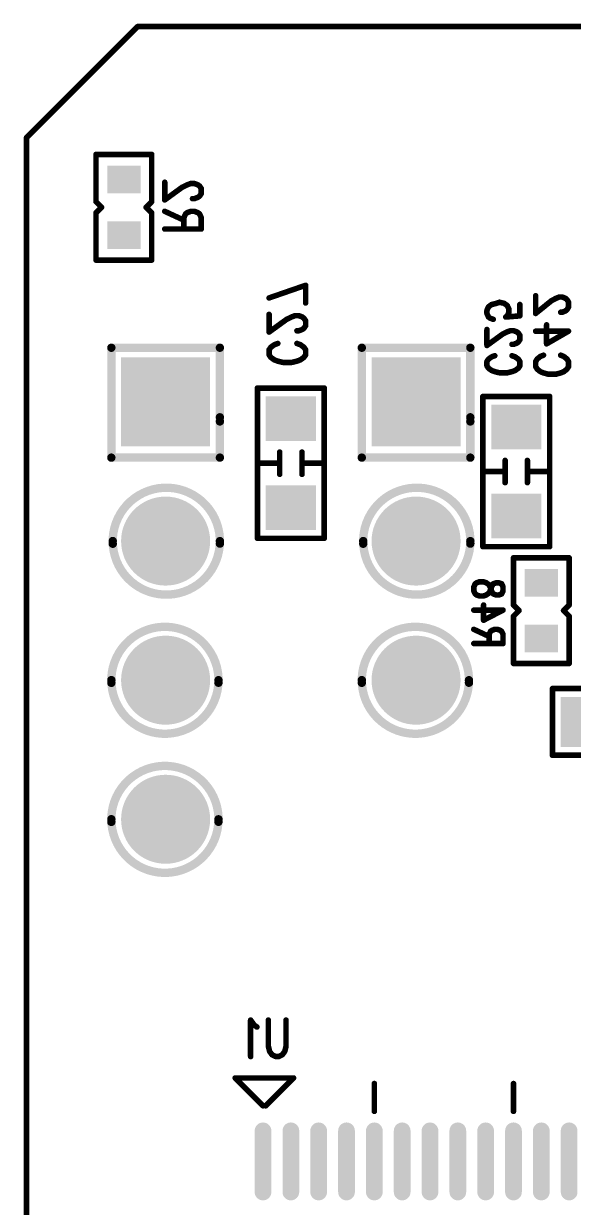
# Model space of a CAD drawing. Extents: x 100 to 126.1, y 98.7 to 170.
# Drawn here: x 99.95 to 109.83, y 148.77 to 170.05 of the extents above; entities that cross this region are included whole.
import ezdxf

# ---------------------------------------------------------------- set-up
doc = ezdxf.new("R2010")
doc.units = 0
doc.layers.get('0').update_dxf_attribs({"linetype": 'CONTINUOUS'})
doc.layers.add('MASK-BOTTOM_PHO', color=5, linetype='CONTINUOUS')
doc.layers.add('SILK-BOTTOM_PHO', color=14, linetype='CONTINUOUS')

# ---------------------------------------------------------------- blocks, each defined once
blk = doc.blocks.new('SQUARE_28')
blk.add_solid([(0.799972, 0.799972), (0.799972, -0.799972), (-0.799972, 0.799972), (-0.799972, -0.799972)])
blk = doc.blocks.new('ROUND_49')
at = {"const_width": 0.799972}
blk.add_lwpolyline([(-0.399986, 0, 1), (0.399986, 0, 1)], format="xyb", close=True, dxfattribs=at)
blk = doc.blocks.new('ROUND_1')
at = {"const_width": 0.050038}
blk.add_lwpolyline([(-0.025018, 0, 1), (0.025018, 0, 1)], format="xyb", close=True, dxfattribs=at)
blk = doc.blocks.new('SQUARE_16')
blk.add_solid([(0.250062, 0.250062), (0.250062, -0.250062), (-0.250062, 0.250062), (-0.250062, -0.250062)])
blk = doc.blocks.new('SQUARE_161')
blk.add_solid([(0.40005, 0.40005), (0.40005, -0.40005), (-0.40005, 0.40005), (-0.40005, -0.40005)])
blk = doc.blocks.new('ROUND_187')
at = {"const_width": 0.149986}
blk.add_lwpolyline([(-0.074994, 0, 1), (0.074994, 0, 1)], format="xyb", close=True, dxfattribs=at)
blk = doc.blocks.new('ROUND_61')
at = {"const_width": 0.075056}
blk.add_lwpolyline([(-0.037528, 0, 1), (0.037528, 0, 1)], format="xyb", close=True, dxfattribs=at)

msp = doc.modelspace()

# ---------------------------------------------------------------- linework, layer by layer
at = {"layer": 'MASK-BOTTOM_PHO'}
for points, const_width in [([(102.00005, 169.999914), (100.000054, 167.999918)], 0.100076), ([(124.000006, 169.999914), (102.00005, 169.999914)], 0.100076), ([(100.000054, 167.999918), (100.000054, 102.00005)], 0.100076), ([(101.700076, 167.25011), (101.799898, 167.25011)], 0.500124), ([(101.700076, 166.250112), (101.799898, 166.250112)], 0.500124), ([(104.70007, 162.94989), (104.799892, 162.94989)], 0.8001), ([(108.7501, 162.80003), (108.849922, 162.80003)], 0.8001), ([(104.70007, 161.349944), (104.799892, 161.349944)], 0.8001), ([(108.7501, 161.200084), (108.849922, 161.200084)], 0.8001), ([(109.199934, 159.999934), (109.30001, 159.999934)], 0.500124), ([(109.199934, 158.999936), (109.30001, 158.999936)], 0.500124), ([(110.000034, 157.450028), (110.000034, 157.550104)], 0.8001), ([(104.249982, 150.150068), (104.249982, 149.049994)], 0.299974), ([(104.750108, 150.150068), (104.750108, 149.049994)], 0.299974), ([(105.24998, 150.150068), (105.24998, 149.049994)], 0.299974), ([(105.750106, 150.150068), (105.750106, 149.049994)], 0.299974), ([(106.249978, 150.150068), (106.249978, 149.049994)], 0.299974), ([(106.750104, 150.150068), (106.750104, 149.049994)], 0.299974), ([(107.249976, 150.150068), (107.249976, 149.049994)], 0.299974), ([(107.750102, 150.150068), (107.750102, 149.049994)], 0.299974), ([(108.249974, 150.150068), (108.249974, 149.049994)], 0.299974), ([(108.7501, 150.150068), (108.7501, 149.049994)], 0.299974), ([(109.249972, 150.150068), (109.249972, 149.049994)], 0.299974), ([(109.750098, 150.150068), (109.750098, 149.049994)], 0.299974)]:
    msp.add_lwpolyline(points, dxfattribs=dict(at, const_width=const_width))
at = {"layer": 'SILK-BOTTOM_PHO'}
for points, const_width in [([(102.00005, 169.999914), (100.000054, 167.999918)], 0.100076), ([(124.000006, 169.999914), (102.00005, 169.999914)], 0.100076), ([(100.000054, 167.999918), (100.000054, 102.00005)], 0.100076), ([(101.249988, 166.85006), (101.249988, 167.699944)], 0.100076), ([(101.249988, 167.699944), (102.249986, 167.699944)], 0.100076), ([(102.249986, 167.699944), (102.249986, 166.85006)], 0.100076), ([(102.484428, 166.88181), (102.484428, 167.200072)], 0.100076), ([(102.953058, 167.177212), (102.890574, 167.154606)], 0.100076), ([(103.015542, 167.177212), (102.953058, 167.177212)], 0.100076), ([(103.078026, 167.154606), (103.015542, 167.177212)], 0.100076), ([(102.796848, 167.10914), (102.484428, 166.88181)], 0.100076), ([(102.890574, 167.154606), (102.796848, 167.10914)], 0.100076), ([(103.109268, 167.131746), (103.078026, 167.154606)], 0.100076), ([(103.14051, 167.08628), (103.109268, 167.131746)], 0.100076), ([(103.109268, 166.949882), (103.14051, 166.995348)], 0.100076), ([(103.14051, 166.995348), (103.14051, 167.08628)], 0.100076), ([(101.350064, 166.749984), (101.249988, 166.85006)], 0.100076), ([(101.249988, 166.649908), (101.350064, 166.749984)], 0.100076), ([(102.249986, 166.85006), (102.14991, 166.749984)], 0.100076), ([(102.14991, 166.749984), (102.249986, 166.649908)], 0.100076), ([(102.9843, 166.90467), (103.015542, 166.90467)], 0.100076), ([(103.015542, 166.90467), (103.078026, 166.927276)], 0.100076), ([(103.078026, 166.927276), (103.109268, 166.949882)], 0.100076), ([(101.249988, 165.800024), (101.249988, 166.649908)], 0.100076), ([(102.249986, 166.649908), (102.249986, 165.800024)], 0.100076), ([(102.82809, 166.518082), (102.484428, 166.67734)], 0.100076), ([(102.859332, 166.631874), (102.82809, 166.563548)], 0.100076), ([(102.82809, 166.563548), (102.82809, 166.359078)], 0.100076), ([(102.890574, 166.65448), (102.859332, 166.631874)], 0.100076), ([(102.953058, 166.67734), (102.890574, 166.65448)], 0.100076), ([(103.015542, 166.67734), (102.953058, 166.67734)], 0.100076), ([(103.078026, 166.65448), (103.015542, 166.67734)], 0.100076), ([(103.109268, 166.631874), (103.078026, 166.65448)], 0.100076), ([(103.14051, 166.563548), (103.109268, 166.631874)], 0.100076), ([(103.14051, 166.359078), (103.14051, 166.563548)], 0.100076), ([(103.14051, 166.359078), (102.484428, 166.359078)], 0.100076), ([(102.249986, 165.800024), (101.249988, 165.800024)], 0.100076), ([(105.015538, 165.34765), (104.359456, 165.120574)], 0.100076), ([(105.015538, 165.029642), (105.015538, 165.34765)], 0.100076), ([(109.148372, 164.84092), (109.148372, 165.159182)], 0.100076), ([(109.429804, 165.06825), (109.148372, 164.84092)], 0.100076), ([(109.514132, 165.113716), (109.429804, 165.06825)], 0.100076), ([(109.570266, 165.136322), (109.514132, 165.113716)], 0.100076), ([(109.626654, 165.136322), (109.570266, 165.136322)], 0.100076), ([(109.682788, 165.113716), (109.626654, 165.136322)], 0.100076), ([(109.710982, 165.090856), (109.682788, 165.113716)], 0.100076), ([(109.739176, 165.04539), (109.710982, 165.090856)], 0.100076), ([(109.739176, 164.954458), (109.739176, 165.04539)], 0.100076), ([(108.301536, 164.961316), (108.273342, 164.900102)], 0.100076), ([(108.273342, 164.900102), (108.273342, 164.838634)], 0.100076), ([(108.273342, 164.838634), (108.301536, 164.777166)], 0.100076), ([(108.357924, 165.00221), (108.301536, 164.961316)], 0.100076), ([(108.442252, 165.022784), (108.357924, 165.00221)], 0.100076), ([(108.498386, 165.043104), (108.442252, 165.022784)], 0.100076), ([(108.582714, 165.022784), (108.498386, 165.043104)], 0.100076), ([(108.639102, 164.98189), (108.582714, 165.022784)], 0.100076), ([(108.667296, 164.920422), (108.639102, 164.98189)], 0.100076), ([(108.639102, 164.79774), (108.667296, 164.859208)], 0.100076), ([(108.667296, 164.859208), (108.667296, 164.920422)], 0.100076), ([(108.864146, 165.00221), (108.864146, 164.79774)], 0.100076), ([(109.59846, 164.863526), (109.626654, 164.863526)], 0.100076), ([(109.626654, 164.863526), (109.682788, 164.886386)], 0.100076), ([(109.682788, 164.886386), (109.710982, 164.908992)], 0.100076), ([(109.710982, 164.908992), (109.739176, 164.954458)], 0.100076), ([(104.359456, 164.50691), (104.359456, 164.824918)], 0.100076), ([(104.671876, 164.733986), (104.359456, 164.50691)], 0.100076), ([(104.765602, 164.779452), (104.671876, 164.733986)], 0.100076), ([(104.828086, 164.802312), (104.765602, 164.779452)], 0.100076), ([(104.89057, 164.802312), (104.828086, 164.802312)], 0.100076), ([(104.953054, 164.779452), (104.89057, 164.802312)], 0.100076), ([(104.984296, 164.756846), (104.953054, 164.779452)], 0.100076), ([(105.015538, 164.71138), (104.984296, 164.756846)], 0.100076), ([(104.984296, 164.574982), (105.015538, 164.620448)], 0.100076), ([(105.015538, 164.620448), (105.015538, 164.71138)], 0.100076), ([(108.301536, 164.777166), (108.32973, 164.756846)], 0.100076), ([(108.32973, 164.756846), (108.385864, 164.736272)], 0.100076), ([(108.864146, 164.79774), (108.610908, 164.777166)], 0.100076), ([(108.610908, 164.777166), (108.639102, 164.79774)], 0.100076), ([(109.345222, 164.295328), (109.345222, 164.63645)], 0.100076), ([(104.859328, 164.529516), (104.89057, 164.529516)], 0.100076), ([(104.89057, 164.529516), (104.953054, 164.552376)], 0.100076), ([(104.953054, 164.552376), (104.984296, 164.574982)], 0.100076), ([(108.273342, 164.265864), (108.273342, 164.552376)], 0.100076), ([(108.554774, 164.470334), (108.273342, 164.265864)], 0.100076), ([(108.639102, 164.511482), (108.554774, 164.470334)], 0.100076), ([(108.695236, 164.531802), (108.639102, 164.511482)], 0.100076), ([(108.751624, 164.531802), (108.695236, 164.531802)], 0.100076), ([(108.807758, 164.511482), (108.751624, 164.531802)], 0.100076), ([(108.835952, 164.490908), (108.807758, 164.511482)], 0.100076), ([(108.864146, 164.450014), (108.835952, 164.490908)], 0.100076), ([(108.864146, 164.368226), (108.864146, 164.450014)], 0.100076), ([(109.739176, 164.522658), (109.148372, 164.522658)], 0.100076), ([(109.739176, 164.522658), (109.345222, 164.295328)], 0.100076), ([(103.475028, 164.22497), (101.52507, 164.22497)], 0.150114), ([(101.52507, 164.22497), (101.52507, 162.25012)], 0.150114), ([(103.475028, 162.900106), (103.475028, 164.22497)], 0.150114), ([(104.359456, 164.188648), (104.390698, 164.234114)], 0.100076), ([(104.390698, 164.234114), (104.453182, 164.27958)], 0.100076), ([(104.453182, 164.27958), (104.515666, 164.302186)], 0.100076), ([(104.859328, 164.302186), (104.921812, 164.27958)], 0.100076), ([(104.921812, 164.27958), (104.984296, 164.234114)], 0.100076), ([(104.984296, 164.234114), (105.015538, 164.188648)], 0.100076), ([(107.974892, 164.22497), (106.024934, 164.22497)], 0.150114), ([(106.024934, 164.22497), (106.024934, 162.25012)], 0.150114), ([(107.974892, 162.900106), (107.974892, 164.22497)], 0.150114), ([(108.72343, 164.286438), (108.751624, 164.286438)], 0.100076), ([(108.751624, 164.286438), (108.807758, 164.306758)], 0.100076), ([(108.807758, 164.306758), (108.835952, 164.327332)], 0.100076), ([(108.835952, 164.327332), (108.864146, 164.368226)], 0.100076), ([(104.359456, 164.097716), (104.359456, 164.188648)], 0.100076), ([(104.390698, 164.05225), (104.359456, 164.097716)], 0.100076), ([(104.453182, 164.006784), (104.390698, 164.05225)], 0.100076), ([(104.515666, 163.984178), (104.453182, 164.006784)], 0.100076), ([(104.609392, 163.961318), (104.515666, 163.984178)], 0.100076), ([(104.859328, 163.984178), (104.765602, 163.961318)], 0.100076), ([(104.921812, 164.006784), (104.859328, 163.984178)], 0.100076), ([(104.984296, 164.05225), (104.921812, 164.006784)], 0.100076), ([(105.015538, 164.097716), (104.984296, 164.05225)], 0.100076), ([(105.015538, 164.188648), (105.015538, 164.097716)], 0.100076), ([(108.273342, 163.979606), (108.301536, 164.0205)], 0.100076), ([(108.301536, 164.0205), (108.357924, 164.061394)], 0.100076), ([(108.357924, 164.061394), (108.414058, 164.081714)], 0.100076), ([(108.72343, 164.081714), (108.779564, 164.061394)], 0.100076), ([(108.779564, 164.061394), (108.835952, 164.0205)], 0.100076), ([(108.835952, 164.0205), (108.864146, 163.979606)], 0.100076), ([(109.148372, 163.97732), (109.176566, 164.022786)], 0.100076), ([(109.176566, 164.022786), (109.2327, 164.068252)], 0.100076), ([(109.2327, 164.068252), (109.289088, 164.090858)], 0.100076), ([(109.59846, 164.090858), (109.654594, 164.068252)], 0.100076), ([(109.654594, 164.068252), (109.710982, 164.022786)], 0.100076), ([(109.710982, 164.022786), (109.739176, 163.97732)], 0.100076), ([(104.765602, 163.961318), (104.609392, 163.961318)], 0.100076), ([(108.273342, 163.897818), (108.273342, 163.979606)], 0.100076), ([(108.301536, 163.856924), (108.273342, 163.897818)], 0.100076), ([(108.357924, 163.81603), (108.301536, 163.856924)], 0.100076), ([(108.414058, 163.795456), (108.357924, 163.81603)], 0.100076), ([(108.498386, 163.774882), (108.414058, 163.795456)], 0.100076), ([(108.639102, 163.774882), (108.498386, 163.774882)], 0.100076), ([(108.72343, 163.795456), (108.639102, 163.774882)], 0.100076), ([(108.779564, 163.81603), (108.72343, 163.795456)], 0.100076), ([(108.835952, 163.856924), (108.779564, 163.81603)], 0.100076), ([(108.864146, 163.897818), (108.835952, 163.856924)], 0.100076), ([(108.864146, 163.979606), (108.864146, 163.897818)], 0.100076), ([(109.148372, 163.886388), (109.148372, 163.97732)], 0.100076), ([(109.176566, 163.840922), (109.148372, 163.886388)], 0.100076), ([(109.2327, 163.795456), (109.176566, 163.840922)], 0.100076), ([(109.289088, 163.77285), (109.2327, 163.795456)], 0.100076), ([(109.373416, 163.74999), (109.289088, 163.77285)], 0.100076), ([(109.59846, 163.77285), (109.514132, 163.74999)], 0.100076), ([(109.654594, 163.795456), (109.59846, 163.77285)], 0.100076), ([(109.710982, 163.840922), (109.654594, 163.795456)], 0.100076), ([(109.739176, 163.886388), (109.710982, 163.840922)], 0.100076), ([(109.739176, 163.97732), (109.739176, 163.886388)], 0.100076), ([(109.514132, 163.74999), (109.373416, 163.74999)], 0.100076), ([(105.350056, 163.500054), (104.149906, 163.500054)], 0.100076), ([(104.149906, 163.500054), (104.149906, 160.800034)], 0.100076), ([(105.350056, 160.800034), (105.350056, 163.500054)], 0.100076), ([(109.400086, 163.34994), (108.199936, 163.34994)], 0.100076), ([(108.199936, 163.34994), (108.199936, 160.64992)], 0.100076), ([(109.400086, 160.64992), (109.400086, 163.34994)], 0.100076), ([(103.475028, 162.25012), (103.475028, 162.975036)], 0.150114), ([(107.974892, 162.25012), (107.974892, 162.975036)], 0.150114), ([(104.549956, 161.949892), (104.549956, 162.349942)], 0.100076), ([(104.950006, 161.949892), (104.950006, 162.349942)], 0.100076), ([(101.52507, 162.25012), (103.475028, 162.25012)], 0.150114), ([(104.149906, 162.150044), (104.549956, 162.150044)], 0.100076), ([(105.350056, 162.150044), (104.950006, 162.150044)], 0.100076), ([(106.024934, 162.25012), (107.974892, 162.25012)], 0.150114), ([(108.599986, 161.800032), (108.599986, 162.200082)], 0.100076), ([(109.000036, 161.800032), (109.000036, 162.200082)], 0.100076), ([(108.199936, 161.99993), (108.599986, 161.99993)], 0.100076), ([(109.400086, 161.99993), (109.000036, 161.99993)], 0.100076), ([(104.149906, 160.800034), (105.350056, 160.800034)], 0.100076), ([(108.199936, 160.64992), (109.400086, 160.64992)], 0.100076), ([(108.7501, 159.599884), (108.7501, 160.450022)], 0.100076), ([(108.7501, 160.450022), (109.750098, 160.450022)], 0.100076), ([(109.750098, 160.450022), (109.750098, 159.599884)], 0.100076), ([(108.062522, 159.9819), (108.037376, 159.92729)], 0.100076), ([(108.087414, 159.999934), (108.062522, 159.9819)], 0.100076), ([(108.137452, 160.018222), (108.087414, 159.999934)], 0.100076), ([(108.212382, 160.018222), (108.137452, 160.018222)], 0.100076), ([(108.26242, 159.999934), (108.212382, 160.018222)], 0.100076), ([(108.312458, 159.963612), (108.26242, 159.999934)], 0.100076), ([(108.337604, 159.909002), (108.312458, 159.963612)], 0.100076), ([(108.337604, 159.87268), (108.362496, 159.945578)], 0.100076), ([(108.362496, 159.945578), (108.387388, 159.9819)], 0.100076), ([(108.387388, 159.9819), (108.437426, 159.999934)], 0.100076), ([(108.437426, 159.999934), (108.487464, 159.999934)], 0.100076), ([(108.487464, 159.999934), (108.537502, 159.9819)], 0.100076), ([(108.537502, 159.9819), (108.562394, 159.92729)], 0.100076), ([(108.037376, 159.92729), (108.037376, 159.854646)], 0.100076), ([(108.037376, 159.854646), (108.062522, 159.800036)], 0.100076), ([(108.062522, 159.800036), (108.087414, 159.781748)], 0.100076), ([(108.087414, 159.781748), (108.137452, 159.763714)], 0.100076), ([(108.137452, 159.763714), (108.212382, 159.763714)], 0.100076), ([(108.212382, 159.763714), (108.26242, 159.781748)], 0.100076), ([(108.26242, 159.781748), (108.312458, 159.81807)], 0.100076), ([(108.312458, 159.81807), (108.337604, 159.87268)], 0.100076), ([(108.362496, 159.836358), (108.337604, 159.909002)], 0.100076), ([(108.387388, 159.800036), (108.362496, 159.836358)], 0.100076), ([(108.437426, 159.781748), (108.387388, 159.800036)], 0.100076), ([(108.487464, 159.781748), (108.437426, 159.781748)], 0.100076), ([(108.537502, 159.800036), (108.487464, 159.781748)], 0.100076), ([(108.562394, 159.854646), (108.537502, 159.800036)], 0.100076), ([(108.562394, 159.92729), (108.562394, 159.854646)], 0.100076), ([(108.212382, 159.327342), (108.212382, 159.599884)], 0.100076), ([(108.849922, 159.500062), (108.7501, 159.599884)], 0.100076), ([(109.750098, 159.599884), (109.650022, 159.500062)], 0.100076), ([(108.562394, 159.509206), (108.037376, 159.509206)], 0.100076), ([(108.562394, 159.509206), (108.212382, 159.327342)], 0.100076), ([(108.7501, 159.399986), (108.849922, 159.500062)], 0.100076), ([(108.7501, 158.550102), (108.7501, 159.399986)], 0.100076), ([(109.650022, 159.500062), (109.750098, 159.399986)], 0.100076), ([(109.750098, 159.399986), (109.750098, 158.550102)], 0.100076), ([(108.312458, 159.036258), (108.037376, 159.163512)], 0.100076), ([(108.337604, 159.12719), (108.312458, 159.072834)], 0.100076), ([(108.362496, 159.145478), (108.337604, 159.12719)], 0.100076), ([(108.412534, 159.163512), (108.362496, 159.145478)], 0.100076), ([(108.462572, 159.163512), (108.412534, 159.163512)], 0.100076), ([(108.51261, 159.145478), (108.462572, 159.163512)], 0.100076), ([(108.537502, 159.12719), (108.51261, 159.145478)], 0.100076), ([(108.562394, 159.072834), (108.537502, 159.12719)], 0.100076), ([(108.562394, 158.909004), (108.037376, 158.909004)], 0.100076), ([(108.312458, 159.072834), (108.312458, 158.909004)], 0.100076), ([(108.562394, 158.909004), (108.562394, 159.072834)], 0.100076), ([(109.750098, 158.550102), (108.7501, 158.550102)], 0.100076), ([(112.14989, 158.100014), (109.450124, 158.100014)], 0.100076), ([(109.450124, 158.100014), (109.450124, 156.900118)], 0.100076), ([(109.450124, 156.900118), (112.14989, 156.900118)], 0.100076), ([(104.09555, 152.04694), (104.027224, 152.140666)], 0.100076), ([(104.027224, 152.140666), (104.027224, 151.48433)], 0.100076), ([(104.345486, 151.671782), (104.345486, 152.140666)], 0.100076), ([(104.663748, 152.140666), (104.663748, 151.671782)], 0.100076), ([(104.141016, 152.015698), (104.09555, 152.04694)], 0.100076), ([(104.368092, 151.578056), (104.345486, 151.671782)], 0.100076), ([(104.663748, 151.671782), (104.640888, 151.578056)], 0.100076), ([(104.413558, 151.515572), (104.368092, 151.578056)], 0.100076), ([(104.481884, 151.48433), (104.413558, 151.515572)], 0.100076), ([(104.52735, 151.48433), (104.481884, 151.48433)], 0.100076), ([(104.595422, 151.515572), (104.52735, 151.48433)], 0.100076), ([(104.640888, 151.578056), (104.595422, 151.515572)], 0.100076), ([(104.249982, 150.599902), (103.75011, 151.100028)], 0.100076), ([(103.75011, 151.100028), (104.799892, 151.100028)], 0.100076), ([(104.799892, 151.100028), (104.30002, 150.599902)], 0.100076), ([(106.249978, 150.999952), (106.249978, 150.50008)], 0.100076), ([(108.7501, 150.999952), (108.7501, 150.50008)], 0.100076)]:
    msp.add_lwpolyline(points, dxfattribs=dict(at, const_width=const_width))
at = {"layer": 'SILK-BOTTOM_PHO', "const_width": 0.150114}
for points in [[(103.475028, 160.704022, 1.0454531), (101.549962, 160.702244)], [(107.975146, 160.704022, 1.0454509), (106.05008, 160.702244)], [(101.549962, 160.751012, 1.000792), (103.475028, 160.749488)], [(106.05008, 160.751012, 1.000792), (107.974892, 160.749488)], [(103.450136, 158.2039, 1.0455973), (101.52507, 158.202376)], [(107.95, 158.2039, 1.0455909), (106.024934, 158.202376)], [(101.52507, 158.251144, 1.0009241), (103.449882, 158.249366)], [(106.024934, 158.251144, 1.000924), (107.95, 158.249366)], [(103.450136, 155.704032, 1.0454509), (101.52507, 155.702254)], [(101.52507, 155.751022, 1.000792), (103.449882, 155.749498)]]:
    msp.add_lwpolyline(points, format="xyb", dxfattribs=at)

# ---------------------------------------------------------------- block references
at = {"layer": 'MASK-BOTTOM_PHO'}
for name, p in [('ROUND_1', (102.00005, 169.999914)), ('ROUND_1', (100.000054, 167.999918)), ('SQUARE_16', (101.700076, 167.25011)), ('SQUARE_16', (101.799898, 167.25011)), ('SQUARE_16', (101.700076, 166.250112)), ('SQUARE_16', (101.799898, 166.250112)), ('SQUARE_28', (102.499922, 163.250118)), ('SQUARE_28', (107.00004, 163.250118)), ('SQUARE_161', (104.70007, 162.94989)), ('SQUARE_161', (104.799892, 162.94989)), ('SQUARE_161', (108.7501, 162.80003)), ('SQUARE_161', (108.849922, 162.80003)), ('SQUARE_161', (104.70007, 161.349944)), ('SQUARE_161', (104.799892, 161.349944)), ('ROUND_49', (102.499922, 160.749996)), ('ROUND_49', (107.00004, 160.749996)), ('SQUARE_161', (108.7501, 161.200084)), ('SQUARE_161', (108.849922, 161.200084)), ('SQUARE_16', (109.199934, 159.999934)), ('SQUARE_16', (109.30001, 159.999934)), ('SQUARE_16', (109.199934, 158.999936)), ('SQUARE_16', (109.30001, 158.999936)), ('ROUND_49', (102.499922, 158.249874)), ('ROUND_49', (107.00004, 158.249874)), ('SQUARE_161', (110.000034, 157.550104)), ('SQUARE_161', (110.000034, 157.450028)), ('ROUND_49', (102.499922, 155.750006)), ('ROUND_187', (104.249982, 150.150068)), ('ROUND_187', (104.750108, 150.150068)), ('ROUND_187', (105.24998, 150.150068)), ('ROUND_187', (105.750106, 150.150068)), ('ROUND_187', (106.249978, 150.150068)), ('ROUND_187', (106.750104, 150.150068)), ('ROUND_187', (107.249976, 150.150068)), ('ROUND_187', (107.750102, 150.150068)), ('ROUND_187', (108.249974, 150.150068)), ('ROUND_187', (108.7501, 150.150068)), ('ROUND_187', (109.249972, 150.150068)), ('ROUND_187', (109.750098, 150.150068)), ('ROUND_187', (104.249982, 149.049994)), ('ROUND_187', (104.750108, 149.049994)), ('ROUND_187', (105.24998, 149.049994)), ('ROUND_187', (105.750106, 149.049994)), ('ROUND_187', (106.249978, 149.049994)), ('ROUND_187', (106.750104, 149.049994)), ('ROUND_187', (107.249976, 149.049994)), ('ROUND_187', (107.750102, 149.049994)), ('ROUND_187', (108.249974, 149.049994)), ('ROUND_187', (108.7501, 149.049994)), ('ROUND_187', (109.249972, 149.049994)), ('ROUND_187', (109.750098, 149.049994))]:
    msp.add_blockref(name, p, dxfattribs=at)
at = {"layer": 'SILK-BOTTOM_PHO'}
for name, p in [('ROUND_1', (102.00005, 169.999914)), ('ROUND_1', (100.000054, 167.999918)), ('ROUND_1', (101.249988, 167.699944)), ('ROUND_1', (102.249986, 167.699944)), ('ROUND_1', (102.484428, 167.200072)), ('ROUND_1', (102.953058, 167.177212)), ('ROUND_1', (103.015542, 167.177212)), ('ROUND_1', (102.796848, 167.10914)), ('ROUND_1', (102.890574, 167.154606)), ('ROUND_1', (103.078026, 167.154606)), ('ROUND_1', (103.109268, 167.131746)), ('ROUND_1', (103.14051, 167.08628)), ('ROUND_1', (103.14051, 166.995348)), ('ROUND_1', (101.249988, 166.85006)), ('ROUND_1', (101.350064, 166.749984)), ('ROUND_1', (102.14991, 166.749984)), ('ROUND_1', (102.249986, 166.85006)), ('ROUND_1', (102.484428, 166.88181)), ('ROUND_1', (102.9843, 166.90467)), ('ROUND_1', (103.015542, 166.90467)), ('ROUND_1', (103.078026, 166.927276)), ('ROUND_1', (103.109268, 166.949882)), ('ROUND_1', (101.249988, 166.649908)), ('ROUND_1', (102.249986, 166.649908)), ('ROUND_1', (102.484428, 166.67734)), ('ROUND_1', (102.82809, 166.563548)), ('ROUND_1', (102.859332, 166.631874)), ('ROUND_1', (102.890574, 166.65448)), ('ROUND_1', (102.953058, 166.67734)), ('ROUND_1', (103.015542, 166.67734)), ('ROUND_1', (103.078026, 166.65448)), ('ROUND_1', (103.109268, 166.631874)), ('ROUND_1', (103.14051, 166.563548)), ('ROUND_1', (102.484428, 166.359078)), ('ROUND_1', (102.82809, 166.518082)), ('ROUND_1', (102.82809, 166.359078)), ('ROUND_1', (103.14051, 166.359078)), ('ROUND_1', (103.14051, 166.359078)), ('ROUND_1', (101.249988, 165.800024)), ('ROUND_1', (102.249986, 165.800024)), ('ROUND_1', (102.249986, 165.800024)), ('ROUND_1', (105.015538, 165.34765)), ('ROUND_1', (105.015538, 165.34765)), ('ROUND_1', (104.359456, 165.120574)), ('ROUND_1', (109.148372, 165.159182)), ('ROUND_1', (109.429804, 165.06825)), ('ROUND_1', (109.514132, 165.113716)), ('ROUND_1', (109.570266, 165.136322)), ('ROUND_1', (109.626654, 165.136322)), ('ROUND_1', (109.682788, 165.113716)), ('ROUND_1', (109.710982, 165.090856)), ('ROUND_1', (109.739176, 165.04539)), ('ROUND_1', (105.015538, 165.029642)), ('ROUND_1', (108.273342, 164.900102)), ('ROUND_1', (108.273342, 164.838634)), ('ROUND_1', (108.301536, 164.961316)), ('ROUND_1', (108.357924, 165.00221)), ('ROUND_1', (108.442252, 165.022784)), ('ROUND_1', (108.498386, 165.043104)), ('ROUND_1', (108.582714, 165.022784)), ('ROUND_1', (108.639102, 164.98189)), ('ROUND_1', (108.667296, 164.920422)), ('ROUND_1', (108.667296, 164.859208)), ('ROUND_1', (108.864146, 165.00221)), ('ROUND_1', (109.148372, 164.84092)), ('ROUND_1', (109.59846, 164.863526)), ('ROUND_1', (109.626654, 164.863526)), ('ROUND_1', (109.682788, 164.886386)), ('ROUND_1', (109.710982, 164.908992)), ('ROUND_1', (109.739176, 164.954458)), ('ROUND_1', (104.359456, 164.824918)), ('ROUND_1', (104.671876, 164.733986)), ('ROUND_1', (104.765602, 164.779452)), ('ROUND_1', (104.828086, 164.802312)), ('ROUND_1', (104.89057, 164.802312)), ('ROUND_1', (104.953054, 164.779452)), ('ROUND_1', (104.984296, 164.756846)), ('ROUND_1', (105.015538, 164.71138)), ('ROUND_1', (105.015538, 164.620448)), ('ROUND_1', (108.301536, 164.777166)), ('ROUND_1', (108.32973, 164.756846)), ('ROUND_1', (108.385864, 164.736272)), ('ROUND_1', (108.610908, 164.777166)), ('ROUND_1', (108.639102, 164.79774)), ('ROUND_1', (108.864146, 164.79774)), ('ROUND_1', (109.345222, 164.63645)), ('ROUND_1', (104.359456, 164.50691)), ('ROUND_1', (104.859328, 164.529516)), ('ROUND_1', (104.89057, 164.529516)), ('ROUND_1', (104.953054, 164.552376)), ('ROUND_1', (104.984296, 164.574982)), ('ROUND_1', (108.273342, 164.552376)), ('ROUND_1', (108.554774, 164.470334)), ('ROUND_1', (108.639102, 164.511482)), ('ROUND_1', (108.695236, 164.531802)), ('ROUND_1', (108.751624, 164.531802)), ('ROUND_1', (108.807758, 164.511482)), ('ROUND_1', (108.835952, 164.490908)), ('ROUND_1', (108.864146, 164.450014)), ('ROUND_1', (109.148372, 164.522658)), ('ROUND_1', (109.739176, 164.522658)), ('ROUND_1', (109.739176, 164.522658)), ('ROUND_61', (101.52507, 164.22497)), ('ROUND_61', (103.475028, 164.22497)), ('ROUND_1', (104.390698, 164.234114)), ('ROUND_1', (104.453182, 164.27958)), ('ROUND_1', (104.515666, 164.302186)), ('ROUND_1', (104.859328, 164.302186)), ('ROUND_1', (104.921812, 164.27958)), ('ROUND_1', (104.984296, 164.234114)), ('ROUND_61', (106.024934, 164.22497)), ('ROUND_61', (107.974892, 164.22497)), ('ROUND_1', (108.273342, 164.265864)), ('ROUND_1', (108.72343, 164.286438)), ('ROUND_1', (108.751624, 164.286438)), ('ROUND_1', (108.807758, 164.306758)), ('ROUND_1', (108.835952, 164.327332)), ('ROUND_1', (108.864146, 164.368226)), ('ROUND_1', (109.345222, 164.295328)), ('ROUND_1', (104.359456, 164.188648)), ('ROUND_1', (104.359456, 164.097716)), ('ROUND_1', (104.390698, 164.05225)), ('ROUND_1', (104.453182, 164.006784)), ('ROUND_1', (104.515666, 163.984178)), ('ROUND_1', (104.859328, 163.984178)), ('ROUND_1', (104.921812, 164.006784)), ('ROUND_1', (104.984296, 164.05225)), ('ROUND_1', (105.015538, 164.188648)), ('ROUND_1', (105.015538, 164.097716)), ('ROUND_1', (108.301536, 164.0205)), ('ROUND_1', (108.357924, 164.061394)), ('ROUND_1', (108.414058, 164.081714)), ('ROUND_1', (108.72343, 164.081714)), ('ROUND_1', (108.779564, 164.061394)), ('ROUND_1', (108.835952, 164.0205)), ('ROUND_1', (109.176566, 164.022786)), ('ROUND_1', (109.2327, 164.068252)), ('ROUND_1', (109.289088, 164.090858)), ('ROUND_1', (109.59846, 164.090858)), ('ROUND_1', (109.654594, 164.068252)), ('ROUND_1', (109.710982, 164.022786)), ('ROUND_1', (104.609392, 163.961318)), ('ROUND_1', (104.765602, 163.961318)), ('ROUND_1', (108.273342, 163.979606)), ('ROUND_1', (108.273342, 163.897818)), ('ROUND_1', (108.301536, 163.856924)), ('ROUND_1', (108.357924, 163.81603)), ('ROUND_1', (108.414058, 163.795456)), ('ROUND_1', (108.498386, 163.774882)), ('ROUND_1', (108.639102, 163.774882)), ('ROUND_1', (108.72343, 163.795456)), ('ROUND_1', (108.779564, 163.81603)), ('ROUND_1', (108.835952, 163.856924)), ('ROUND_1', (108.864146, 163.979606)), ('ROUND_1', (108.864146, 163.897818)), ('ROUND_1', (109.148372, 163.97732)), ('ROUND_1', (109.148372, 163.886388)), ('ROUND_1', (109.176566, 163.840922)), ('ROUND_1', (109.2327, 163.795456)), ('ROUND_1', (109.289088, 163.77285)), ('ROUND_1', (109.59846, 163.77285)), ('ROUND_1', (109.654594, 163.795456)), ('ROUND_1', (109.710982, 163.840922)), ('ROUND_1', (109.739176, 163.97732)), ('ROUND_1', (109.739176, 163.886388)), ('ROUND_1', (109.373416, 163.74999)), ('ROUND_1', (109.514132, 163.74999)), ('ROUND_1', (104.149906, 163.500054)), ('ROUND_1', (105.350056, 163.500054)), ('ROUND_1', (108.199936, 163.34994)), ('ROUND_1', (109.400086, 163.34994)), ('ROUND_61', (103.475028, 162.975036)), ('ROUND_61', (103.475028, 162.900106)), ('ROUND_61', (107.974892, 162.975036)), ('ROUND_61', (107.974892, 162.900106)), ('ROUND_1', (104.549956, 162.349942)), ('ROUND_1', (104.950006, 162.349942)), ('ROUND_61', (101.52507, 162.25012)), ('ROUND_61', (103.475028, 162.25012)), ('ROUND_1', (104.149906, 162.150044)), ('ROUND_1', (104.549956, 162.150044)), ('ROUND_1', (104.950006, 162.150044)), ('ROUND_1', (105.350056, 162.150044)), ('ROUND_61', (106.024934, 162.25012)), ('ROUND_61', (107.974892, 162.25012)), ('ROUND_1', (108.599986, 162.200082)), ('ROUND_1', (109.000036, 162.200082)), ('ROUND_1', (104.549956, 161.949892)), ('ROUND_1', (104.950006, 161.949892)), ('ROUND_1', (108.199936, 161.99993)), ('ROUND_1', (108.599986, 161.99993)), ('ROUND_1', (109.000036, 161.99993)), ('ROUND_1', (109.400086, 161.99993)), ('ROUND_1', (108.599986, 161.800032)), ('ROUND_1', (109.000036, 161.800032)), ('ROUND_1', (104.149906, 160.800034)), ('ROUND_1', (105.350056, 160.800034)), ('ROUND_1', (105.350056, 160.800034)), ('ROUND_61', (101.549962, 160.751012)), ('ROUND_61', (101.549962, 160.702244)), ('ROUND_61', (103.475028, 160.749488)), ('ROUND_61', (103.475028, 160.704022)), ('ROUND_61', (106.05008, 160.751012)), ('ROUND_61', (106.05008, 160.702244)), ('ROUND_61', (107.974892, 160.749488)), ('ROUND_61', (107.975146, 160.704022)), ('ROUND_1', (108.199936, 160.64992)), ('ROUND_1', (109.400086, 160.64992)), ('ROUND_1', (109.400086, 160.64992)), ('ROUND_1', (108.7501, 160.450022)), ('ROUND_1', (109.750098, 160.450022)), ('ROUND_1', (108.062522, 159.9819)), ('ROUND_1', (108.087414, 159.999934)), ('ROUND_1', (108.137452, 160.018222)), ('ROUND_1', (108.212382, 160.018222)), ('ROUND_1', (108.26242, 159.999934)), ('ROUND_1', (108.312458, 159.963612)), ('ROUND_1', (108.362496, 159.945578)), ('ROUND_1', (108.387388, 159.9819)), ('ROUND_1', (108.437426, 159.999934)), ('ROUND_1', (108.487464, 159.999934)), ('ROUND_1', (108.537502, 159.9819)), ('ROUND_1', (108.037376, 159.92729)), ('ROUND_1', (108.037376, 159.854646)), ('ROUND_1', (108.062522, 159.800036)), ('ROUND_1', (108.087414, 159.781748)), ('ROUND_1', (108.137452, 159.763714)), ('ROUND_1', (108.212382, 159.763714)), ('ROUND_1', (108.26242, 159.781748)), ('ROUND_1', (108.312458, 159.81807)), ('ROUND_1', (108.337604, 159.909002)), ('ROUND_1', (108.337604, 159.87268)), ('ROUND_1', (108.362496, 159.836358)), ('ROUND_1', (108.387388, 159.800036)), ('ROUND_1', (108.437426, 159.781748)), ('ROUND_1', (108.487464, 159.781748)), ('ROUND_1', (108.537502, 159.800036)), ('ROUND_1', (108.562394, 159.92729)), ('ROUND_1', (108.562394, 159.854646)), ('ROUND_1', (108.562394, 159.854646)), ('ROUND_1', (108.212382, 159.599884)), ('ROUND_1', (108.7501, 159.599884)), ('ROUND_1', (109.750098, 159.599884)), ('ROUND_1', (108.037376, 159.509206)), ('ROUND_1', (108.212382, 159.327342)), ('ROUND_1', (108.562394, 159.509206)), ('ROUND_1', (108.562394, 159.509206)), ('ROUND_1', (108.7501, 159.399986)), ('ROUND_1', (108.849922, 159.500062)), ('ROUND_1', (109.650022, 159.500062)), ('ROUND_1', (109.750098, 159.399986)), ('ROUND_1', (108.037376, 159.163512)), ('ROUND_1', (108.337604, 159.12719)), ('ROUND_1', (108.362496, 159.145478)), ('ROUND_1', (108.412534, 159.163512)), ('ROUND_1', (108.462572, 159.163512)), ('ROUND_1', (108.51261, 159.145478)), ('ROUND_1', (108.537502, 159.12719)), ('ROUND_1', (108.037376, 158.909004)), ('ROUND_1', (108.312458, 159.072834)), ('ROUND_1', (108.312458, 159.036258)), ('ROUND_1', (108.312458, 158.909004)), ('ROUND_1', (108.562394, 159.072834)), ('ROUND_1', (108.562394, 158.909004)), ('ROUND_1', (108.562394, 158.909004)), ('ROUND_1', (108.7501, 158.550102)), ('ROUND_1', (109.750098, 158.550102)), ('ROUND_1', (109.750098, 158.550102)), ('ROUND_61', (101.52507, 158.251144)), ('ROUND_61', (103.449882, 158.249366)), ('ROUND_61', (106.024934, 158.251144)), ('ROUND_61', (107.95, 158.249366)), ('ROUND_61', (101.52507, 158.202376)), ('ROUND_61', (103.450136, 158.2039)), ('ROUND_61', (106.024934, 158.202376)), ('ROUND_61', (107.95, 158.2039)), ('ROUND_1', (109.450124, 158.100014)), ('ROUND_1', (109.450124, 156.900118)), ('ROUND_61', (101.52507, 155.751022)), ('ROUND_61', (101.52507, 155.702254)), ('ROUND_61', (103.449882, 155.749498)), ('ROUND_61', (103.450136, 155.704032)), ('ROUND_1', (104.027224, 152.140666)), ('ROUND_1', (104.345486, 152.140666)), ('ROUND_1', (104.663748, 152.140666)), ('ROUND_1', (104.09555, 152.04694)), ('ROUND_1', (104.141016, 152.015698)), ('ROUND_1', (104.345486, 151.671782)), ('ROUND_1', (104.663748, 151.671782)), ('ROUND_1', (104.027224, 151.48433)), ('ROUND_1', (104.368092, 151.578056)), ('ROUND_1', (104.413558, 151.515572)), ('ROUND_1', (104.481884, 151.48433)), ('ROUND_1', (104.52735, 151.48433)), ('ROUND_1', (104.595422, 151.515572)), ('ROUND_1', (104.640888, 151.578056)), ('ROUND_1', (103.75011, 151.100028)), ('ROUND_1', (104.799892, 151.100028)), ('ROUND_1', (106.249978, 150.999952)), ('ROUND_1', (108.7501, 150.999952)), ('ROUND_1', (104.249982, 150.599902)), ('ROUND_1', (104.30002, 150.599902)), ('ROUND_1', (106.249978, 150.50008)), ('ROUND_1', (108.7501, 150.50008))]:
    msp.add_blockref(name, p, dxfattribs=at)

doc.saveas('drawing.dxf')
